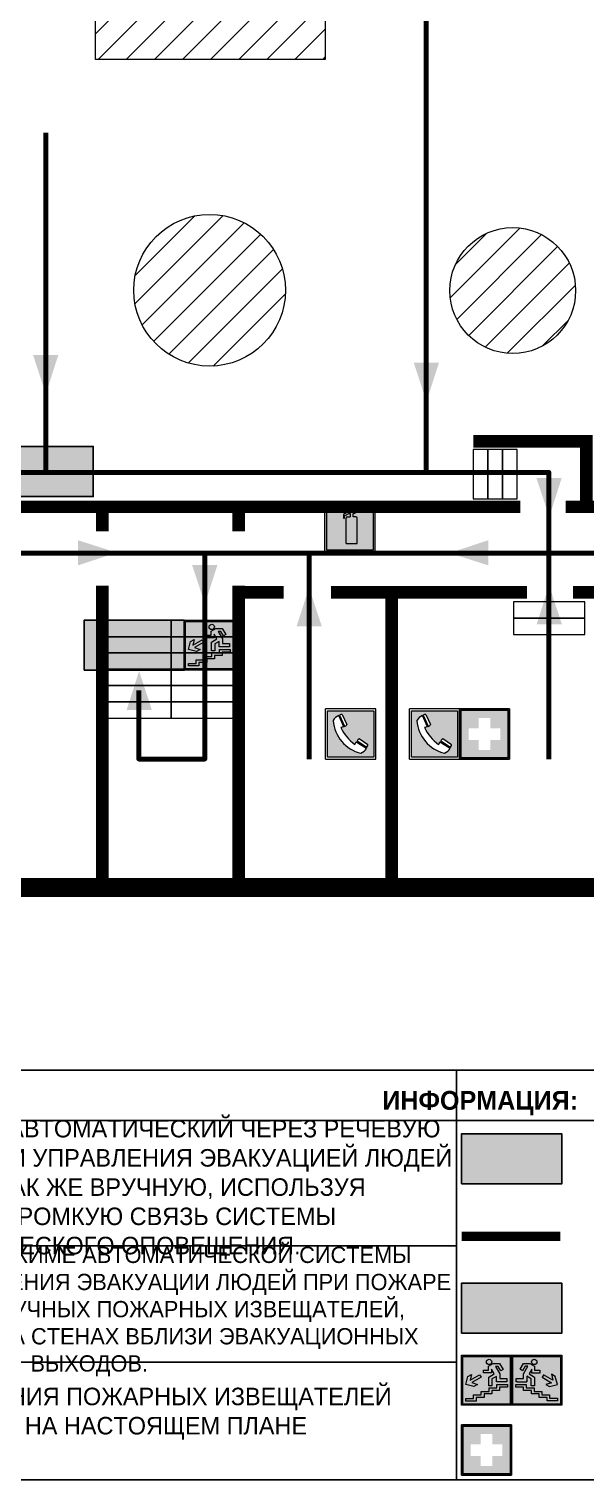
# Model space of a CAD drawing. Header units: millimetres. Extents: x 13810 to 67229, y 12374 to 21950.
# Drawn here: x 17667.9 to 17756.9, y 14176.2 to 14407.9 of the extents above; entities that cross this region are included whole.
import ezdxf

# ---------------------------------------------------------------- set-up
doc = ezdxf.new("R2010")
doc.units = ezdxf.units.MM
doc.layers.add('План_Штампы', color=7, linetype='Continuous')
doc.styles.add('обычный', font='arial.ttf')
pattern_1 = [(45, (-3413.9703, 12348.202), (-2.24506403, 2.24506403), [])]

# ---------------------------------------------------------------- blocks, each defined once
blk = doc.blocks.new('A$C7B4425F7')
at = {"true_color": 0xffffff}
blk.add_hatch(color=7, dxfattribs=at).paths.add_polyline_path([(0, 0), (-16, 0), (-16, -8), (0, -8)])
h = blk.add_hatch(color=126)
h.paths.add_polyline_path([(-0.2, -0.2), (-15.8, -0.2), (-15.8, -7.8), (-0.2, -7.8)])
h.paths.add_polyline_path([(-11.76, -2.03), (-11.76, -3.66), (-11.17, -3.66, -0.568275), (-11.17, -6.18), (-12.58, -6.18), (-12.58, -2.03)], flags=16)
h.paths.add_polyline_path([(-13.33, -4.12, -0.495768), (-13.59, -6.18), (-15.03, -6.18), (-15.03, -2.03), (-13.59, -2.03, -0.487973)], flags=16)
h.paths.add_polyline_path([(-10.25, -2.03), (-9.48, -2.03), (-9.48, -6.18), (-10.25, -6.18)], flags=16)
h.paths.add_polyline_path([(-13.84, -3.69), (-14.24, -3.69), (-14.24, -3.03), (-13.9, -3.03, -0.692621)], flags=0)
h.paths.add_polyline_path([(-9.15, -2.03), (-8.4, -2.03), (-8.04, -3.07), (-7.68, -2.03), (-6.93, -2.03), (-7.64, -4.1), (-6.93, -6.18), (-7.68, -6.18), (-8.04, -5.14), (-8.4, -6.18), (-9.15, -6.18), (-8.44, -4.1)], flags=16)
h.paths.add_polyline_path([(-11.76, -4.46), (-11.42, -4.46, -0.692621), (-11.36, -5.12), (-11.76, -5.12)], flags=0)
h.paths.add_polyline_path([(-13.9, -5.2), (-14.24, -5.2), (-14.24, -4.55), (-13.84, -4.55, -0.708038)], flags=0)
edge = h.paths.add_edge_path(flags=16)
edge.add_ellipse((-5.51, -4.08), major_axis=(0, 2.05), ratio=0.586184, start_angle=0, end_angle=360)
edge = h.paths.add_edge_path(flags=0)
edge.add_ellipse((-5.51, -4.08), major_axis=(0, 1.14), ratio=0.454828, start_angle=0, end_angle=360)
h.paths.add_polyline_path([(-4.13, -4.96, 0.377264), (-3.48, -4.52, 0.0555), (-3.16, -2.03), (-1.66, -2.03), (-1.66, -4.96), (-0.96, -4.96), (-0.96, -7.01), (-1.75, -7.01), (-1.75, -6.18), (-3.3, -6.18), (-3.3, -7.02), (-4.13, -7.02)], flags=16)
h.paths.add_polyline_path([(-2.73, -2.91), (-2.28, -2.91), (-2.28, -4.96), (-3.05, -4.96, 0.079136)], flags=0)
at = {"color": 126}
blk.add_lwpolyline([(-16, -8), (0, -8), (0, 0), (-16, 0)], close=True, dxfattribs=at)
blk = doc.blocks.new('A$C18900ED3')
h = blk.add_hatch(color=126)
h.paths.add_polyline_path([(-0.18, -0.18), (-7.02, -0.18), (-7.02, -7.02), (-0.18, -7.02)])
h.paths.add_polyline_path([(-5.89, -4.46), (-5.89, -2.77), (-4.46, -2.77), (-4.46, -1.31), (-2.77, -1.31), (-2.77, -2.77), (-1.33, -2.77), (-1.33, -4.46), (-2.77, -4.46), (-2.77, -5.89), (-4.46, -5.89), (-4.46, -4.46)], flags=16)
at = {"color": 126}
for p, q in [((-7.2, 0), (-7.2, -7.2)), ((0, 0), (-7.2, 0)), ((0, -7.2), (0, 0)), ((-7.02, -7.02), (-7.02, -0.18)), ((-7.02, -0.18), (-0.18, -0.18)), ((-0.18, -0.18), (-0.18, -7.02)), ((-7.2, -7.2), (0, -7.2)), ((-0.18, -7.02), (-7.02, -7.02))]:
    blk.add_line(p, q, dxfattribs=at)
blk = doc.blocks.new('вниз 3')
at = {"lineweight": 0, "true_color": 0xffffff}
h = blk.add_hatch(color=7, dxfattribs=at)
h.dxf.hatch_style = 1
h.paths.add_polyline_path([(40997.5, -4475.69), (40997.25, -4475.28), (40995.76, -4476.15), (40995.97, -4475.23), (40995.39, -4475.56), (40995.05, -4476.83), (40996.33, -4477.17), (40996.91, -4476.83), (40996, -4476.55)], flags=0)
h.paths.add_polyline_path([(40999.81, -4473.95), (41000.22, -4473.95), (41000.64, -4474.67), (41001.03, -4474.43), (41000.46, -4473.49), (41000.42, -4473.49), (40999.43, -4473.49), (40998.68, -4473.92), (40998.68, -4474.57), (40997.88, -4474.57), (40997.88, -4475), (40999.14, -4475), (40999.14, -4474.43), (40999.14, -4474.38), (40999.59, -4475.15), (40998.72, -4475.67), (40998.72, -4477.06), (40999.24, -4477.06), (40999.24, -4475.96), (40999.95, -4475.56), (40999.95, -4476.43), (41001.61, -4476.43), (41001.61, -4475.88), (41000.47, -4475.88), (41000.47, -4475.12)], flags=0)
h.paths.add_polyline_path([(40999.2, -4473.24, 1), (40998.35, -4473.24, 1)], flags=0)
h.paths.add_polyline_path([(41000.46, -4477.26), (41001.69, -4477.26), (41001.69, -4476.84), (41000.03, -4476.84), (41000.03, -4477.39), (40998.78, -4477.39), (40998.78, -4477.95), (40997.53, -4477.95), (40997.53, -4478.5), (40996.29, -4478.5), (40996.29, -4479.06), (40995.05, -4479.06), (40995.05, -4479.48), (40995.29, -4479.48), (40996.72, -4479.48), (40996.72, -4478.92), (40997.97, -4478.92), (40997.97, -4478.36), (40999.2, -4478.36), (40999.2, -4477.81), (41000.46, -4477.81)], flags=0)
h.paths.add_polyline_path([(41002.37, -4472.17), (40994.37, -4472.17), (40994.37, -4480.17), (41002.37, -4480.17)])
h.paths.add_polyline_path([(41002.16, -4479.96), (40994.57, -4479.96), (40994.57, -4472.37), (41002.16, -4472.37)], flags=16)
h.paths.add_polyline_path([(41001.61, -4475.88), (41001.61, -4476.43), (40999.95, -4476.43), (40999.95, -4475.56), (40999.24, -4475.96), (40999.24, -4477.06), (40998.72, -4477.06), (40998.72, -4475.67), (40999.59, -4475.15), (40999.14, -4474.38), (40999.14, -4474.43), (40999.14, -4475), (40997.88, -4475), (40997.88, -4474.57), (40998.68, -4474.57), (40998.68, -4473.92), (40999.43, -4473.49), (41000.42, -4473.49), (41000.46, -4473.49), (41001.03, -4474.43), (41000.64, -4474.67), (41000.22, -4473.95), (40999.81, -4473.95), (41000.47, -4475.12), (41000.47, -4475.88)], flags=0)
h.paths.add_polyline_path([(41001.69, -4476.84), (41001.69, -4477.26), (41000.46, -4477.26), (41000.46, -4477.81), (40999.2, -4477.81), (40999.2, -4478.36), (40997.97, -4478.36), (40997.97, -4478.92), (40996.72, -4478.92), (40996.72, -4479.48), (40995.05, -4479.48), (40995.05, -4479.06), (40996.29, -4479.06), (40996.29, -4478.5), (40997.53, -4478.5), (40997.53, -4477.95), (40998.78, -4477.95), (40998.78, -4477.39), (41000.03, -4477.39), (41000.03, -4476.84)], flags=0)
h.paths.add_polyline_path([(40998.35, -4473.24, -1), (40999.2, -4473.24, -1)], flags=0)
h.paths.add_polyline_path([(40997.5, -4475.69), (40996, -4476.55), (40996.91, -4476.83), (40996.33, -4477.17), (40995.05, -4476.83), (40995.39, -4475.56), (40995.97, -4475.23), (40995.76, -4476.15), (40997.25, -4475.28)], flags=0)
at = {"lineweight": 0}
h = blk.add_hatch(color=126, dxfattribs=at)
h.dxf.hatch_style = 1
h.paths.add_polyline_path([(41002.16, -4472.37), (40994.57, -4472.37), (40994.57, -4479.96), (41002.16, -4479.96)])
h.paths.add_polyline_path([(40995.97, -4475.23), (40995.76, -4476.15), (40997.25, -4475.28), (40997.5, -4475.69), (40996, -4476.55), (40996.91, -4476.83), (40996.33, -4477.17), (40995.05, -4476.83), (40995.39, -4475.56)], flags=16)
h.paths.add_polyline_path([(40997.88, -4474.57), (40998.68, -4474.57), (40998.68, -4473.92), (40999.43, -4473.49), (41000.42, -4473.49), (41000.46, -4473.49), (41001.03, -4474.43), (41000.64, -4474.67), (41000.22, -4473.95), (40999.81, -4473.95), (41000.47, -4475.12), (41000.47, -4475.88), (41001.61, -4475.88), (41001.61, -4476.43), (40999.95, -4476.43), (40999.95, -4475.56), (40999.24, -4475.96), (40999.24, -4477.06), (40998.72, -4477.06), (40998.72, -4475.67), (40999.59, -4475.15), (40999.14, -4474.38), (40999.14, -4474.43), (40999.14, -4475), (40997.88, -4475)], flags=16)
h.paths.add_polyline_path([(40998.35, -4473.24, -1), (40999.2, -4473.24, -1)], flags=16)
h.paths.add_polyline_path([(40997.53, -4477.95), (40998.78, -4477.95), (40998.78, -4477.39), (41000.03, -4477.39), (41000.03, -4476.84), (41001.69, -4476.84), (41001.69, -4477.26), (41000.46, -4477.26), (41000.46, -4477.81), (40999.2, -4477.81), (40999.2, -4478.36), (40997.97, -4478.36), (40997.97, -4478.92), (40996.72, -4478.92), (40996.72, -4479.48), (40995.05, -4479.48), (40995.05, -4479.06), (40996.29, -4479.06), (40996.29, -4478.5), (40997.53, -4478.5)], flags=16)
at = {"lineweight": 0, "true_color": 0xffffff}
h = blk.add_hatch(color=7, dxfattribs=at)
h.dxf.hatch_style = 1
h.paths.add_polyline_path([(40999.2, -4473.24, 1), (40998.35, -4473.24, 1)])
h.paths.add_polyline_path([(40999.81, -4473.95), (41000.22, -4473.95), (41000.64, -4474.67), (41001.03, -4474.43), (41000.46, -4473.49), (41000.42, -4473.49), (40999.43, -4473.49), (40998.68, -4473.92), (40998.68, -4474.57), (40997.88, -4474.57), (40997.88, -4475), (40999.14, -4475), (40999.14, -4474.43), (40999.14, -4474.38), (40999.59, -4475.15), (40998.72, -4475.67), (40998.72, -4477.06), (40999.24, -4477.06), (40999.24, -4475.96), (40999.95, -4475.56), (40999.95, -4476.43), (41001.61, -4476.43), (41001.61, -4475.88), (41000.47, -4475.88), (41000.47, -4475.12)])
h.paths.add_polyline_path([(40999.2, -4477.81), (41000.46, -4477.81), (41000.46, -4477.26), (41001.69, -4477.26), (41001.69, -4476.84), (41000.03, -4476.84), (41000.03, -4477.39), (40998.78, -4477.39), (40998.78, -4477.95), (40997.53, -4477.95), (40997.53, -4478.5), (40996.29, -4478.5), (40996.29, -4479.06), (40995.05, -4479.06), (40995.05, -4479.48), (40995.29, -4479.48), (40996.72, -4479.48), (40996.72, -4478.92), (40997.97, -4478.92), (40997.97, -4478.36), (40999.2, -4478.36)])
h.paths.add_polyline_path([(40997.5, -4475.69), (40997.25, -4475.28), (40995.76, -4476.15), (40995.97, -4475.23), (40995.39, -4475.56), (40995.05, -4476.83), (40996.33, -4477.17), (40996.91, -4476.83), (40996, -4476.55)])
at = {"color": 126, "lineweight": 0}
for points in [[(40994.37, -4472.17), (41002.37, -4472.17), (41002.37, -4480.17), (40994.37, -4480.17)], [(40994.57, -4472.37), (41002.16, -4472.37), (41002.16, -4479.96), (40994.57, -4479.96)]]:
    blk.add_lwpolyline(points, close=True, dxfattribs=at)
for points in [[(40999.14, -4474.43), (40999.14, -4475), (40997.88, -4475), (40997.88, -4474.57), (40998.68, -4474.57), (40998.68, -4473.92), (40999.43, -4473.49), (41000.42, -4473.49), (41000.46, -4473.49), (41001.03, -4474.43), (41000.64, -4474.67), (41000.22, -4473.95), (40999.81, -4473.95), (41000.47, -4475.12), (41000.47, -4475.88), (41001.61, -4475.88), (41001.61, -4476.43), (40999.95, -4476.43), (40999.95, -4475.56), (40999.24, -4475.96), (40999.24, -4477.06), (40998.72, -4477.06), (40998.72, -4475.67), (40999.59, -4475.15), (40999.14, -4474.38), (40999.14, -4474.43)], [(40995.05, -4476.83), (40995.39, -4475.56), (40995.97, -4475.23), (40995.76, -4476.15), (40997.25, -4475.28), (40997.5, -4475.69), (40996, -4476.55), (40996.91, -4476.83), (40996.33, -4477.17), (40995.05, -4476.83)], [(40995.29, -4479.48), (40995.05, -4479.48), (40995.05, -4479.06), (40996.29, -4479.06), (40996.29, -4478.5), (40997.53, -4478.5), (40997.53, -4477.95), (40998.78, -4477.95), (40998.78, -4477.39), (41000.03, -4477.39), (41000.03, -4476.84), (41001.69, -4476.84), (41001.69, -4477.26), (41000.46, -4477.26), (41000.46, -4477.81), (40999.2, -4477.81), (40999.2, -4478.36), (40997.97, -4478.36), (40997.97, -4478.92), (40996.72, -4478.92), (40996.72, -4479.48), (40995.05, -4479.48)]]:
    blk.add_lwpolyline(points, dxfattribs=at)
blk.add_circle((40998.77, -4473.24), 0.426, dxfattribs=at)
blk = doc.blocks.new('вниз')
at = {"lineweight": 0, "true_color": 0xffffff}
h = blk.add_hatch(color=7, dxfattribs=at)
h.dxf.hatch_style = 1
h.paths.add_polyline_path([(40994.51, -4472.22), (40986.51, -4472.22), (40986.51, -4480.22), (40994.51, -4480.22)])
h.paths.add_polyline_path([(40994.31, -4472.42), (40994.31, -4480.01), (40986.71, -4480.01), (40986.71, -4472.42)], flags=16)
h.paths.add_polyline_path([(40988.43, -4473.53), (40989.43, -4473.53), (40990.19, -4473.96), (40990.19, -4474.6), (40991, -4474.6), (40991, -4475.06), (40989.73, -4475.06), (40989.73, -4474.46), (40989.3, -4475.18), (40990.17, -4475.7), (40990.17, -4477.11), (40989.63, -4477.11), (40989.63, -4476.01), (40988.94, -4475.59), (40988.94, -4476.46), (40988.94, -4476.46), (40987.47, -4476.46), (40987.26, -4476.46), (40987.26, -4475.92), (40988.4, -4475.92), (40988.4, -4475.2), (40989.1, -4473.99), (40988.66, -4473.99), (40988.24, -4474.7), (40987.86, -4474.47), (40988.41, -4473.56)], flags=0)
h.paths.add_polyline_path([(40990.55, -4473.29, -1), (40989.69, -4473.29, -1)], flags=0)
h.paths.add_polyline_path([(40988.85, -4476.89), (40988.85, -4477.43), (40990.1, -4477.43), (40990.1, -4477.99), (40991.34, -4477.99), (40991.34, -4478.54), (40992.59, -4478.54), (40992.59, -4479.09), (40993.83, -4479.09), (40993.83, -4479.52), (40992.17, -4479.52), (40992.17, -4478.97), (40990.91, -4478.97), (40990.91, -4478.41), (40989.68, -4478.41), (40989.68, -4477.86), (40988.43, -4477.86), (40988.43, -4477.31), (40987.6, -4477.31), (40987.18, -4477.31), (40987.18, -4476.89)], flags=0)
h.paths.add_polyline_path([(40991.61, -4475.33), (40993.12, -4476.2), (40992.9, -4475.27), (40993.48, -4475.6), (40993.83, -4476.88), (40992.56, -4477.22), (40991.97, -4476.88), (40992.9, -4476.61), (40991.38, -4475.74), (40991.58, -4475.39)], flags=0)
h.paths.add_polyline_path([(40990.19, -4473.96), (40989.43, -4473.53), (40988.43, -4473.53), (40988.41, -4473.56), (40987.86, -4474.47), (40988.24, -4474.7), (40988.66, -4473.99), (40989.1, -4473.99), (40988.4, -4475.2), (40988.4, -4475.92), (40987.26, -4475.92), (40987.26, -4476.46), (40987.47, -4476.46), (40988.94, -4476.46), (40988.94, -4476.27), (40988.94, -4475.59), (40989.63, -4476.01), (40989.63, -4477.11), (40990.17, -4477.11), (40990.17, -4475.7), (40989.3, -4475.18), (40989.73, -4474.46), (40989.73, -4475.06), (40991, -4475.06), (40991, -4474.6), (40990.19, -4474.6)], flags=0)
h.paths.add_polyline_path([(40990.55, -4473.29, 1), (40989.69, -4473.29, 1)], flags=0)
h.paths.add_polyline_path([(40991.61, -4475.33), (40991.58, -4475.39), (40991.38, -4475.74), (40992.9, -4476.61), (40991.97, -4476.88), (40992.56, -4477.22), (40993.83, -4476.88), (40993.48, -4475.6), (40992.9, -4475.27), (40993.12, -4476.2)], flags=0)
h.paths.add_polyline_path([(40990.1, -4477.43), (40988.85, -4477.43), (40988.85, -4476.89), (40987.18, -4476.89), (40987.18, -4477.31), (40987.6, -4477.31), (40988.43, -4477.31), (40988.43, -4477.86), (40989.68, -4477.86), (40989.68, -4478.41), (40990.91, -4478.41), (40990.91, -4478.97), (40992.17, -4478.97), (40992.17, -4479.52), (40993.83, -4479.52), (40993.83, -4479.09), (40992.59, -4479.09), (40992.59, -4478.54), (40991.34, -4478.54), (40991.34, -4477.99), (40990.1, -4477.99)], flags=0)
at = {"lineweight": 0}
h = blk.add_hatch(color=126, dxfattribs=at)
h.dxf.hatch_style = 1
h.paths.add_polyline_path([(40994.31, -4472.42), (40986.71, -4472.42), (40986.71, -4480.01), (40994.31, -4480.01)])
h.paths.add_polyline_path([(40988.43, -4473.53), (40989.43, -4473.53), (40990.19, -4473.96), (40990.19, -4474.6), (40991, -4474.6), (40991, -4475.06), (40989.73, -4475.06), (40989.73, -4474.46), (40989.3, -4475.18), (40990.17, -4475.7), (40990.17, -4477.11), (40989.63, -4477.11), (40989.63, -4476.01), (40988.94, -4475.59), (40988.94, -4476.46), (40988.94, -4476.46), (40987.47, -4476.46), (40987.26, -4476.46), (40987.26, -4475.92), (40988.4, -4475.92), (40988.4, -4475.2), (40989.1, -4473.99), (40988.66, -4473.99), (40988.24, -4474.7), (40987.86, -4474.47), (40988.41, -4473.56)], flags=16)
h.paths.add_polyline_path([(40990.55, -4473.29, -1), (40989.69, -4473.29, -1)], flags=16)
h.paths.add_polyline_path([(40988.85, -4476.89), (40988.85, -4477.43), (40990.1, -4477.43), (40990.1, -4477.99), (40991.34, -4477.99), (40991.34, -4478.54), (40992.59, -4478.54), (40992.59, -4479.09), (40993.83, -4479.09), (40993.83, -4479.52), (40992.17, -4479.52), (40992.17, -4478.97), (40990.91, -4478.97), (40990.91, -4478.41), (40989.68, -4478.41), (40989.68, -4477.86), (40988.43, -4477.86), (40988.43, -4477.31), (40987.6, -4477.31), (40987.18, -4477.31), (40987.18, -4476.89)], flags=16)
h.paths.add_polyline_path([(40991.61, -4475.33), (40993.12, -4476.2), (40992.9, -4475.27), (40993.48, -4475.6), (40993.83, -4476.88), (40992.56, -4477.22), (40991.97, -4476.88), (40992.9, -4476.61), (40991.38, -4475.74), (40991.58, -4475.39)], flags=16)
at = {"lineweight": 0, "true_color": 0xffffff}
h = blk.add_hatch(color=7, dxfattribs=at)
h.dxf.hatch_style = 1
h.paths.add_polyline_path([(40989.73, -4474.46), (40989.73, -4475.06), (40991, -4475.06), (40991, -4474.6), (40990.19, -4474.6), (40990.19, -4473.96), (40989.43, -4473.53), (40988.43, -4473.53), (40988.41, -4473.56), (40987.86, -4474.47), (40988.24, -4474.7), (40988.66, -4473.99), (40989.1, -4473.99), (40988.4, -4475.2), (40988.4, -4475.92), (40987.26, -4475.92), (40987.26, -4476.46), (40987.47, -4476.46), (40988.94, -4476.46), (40988.94, -4475.59), (40989.63, -4476.01), (40989.63, -4477.11), (40990.17, -4477.11), (40990.17, -4475.7), (40989.3, -4475.18)])
h.paths.add_polyline_path([(40989.69, -4473.29, 1), (40990.55, -4473.29, 1)])
h.paths.add_polyline_path([(40991.61, -4475.33), (40991.58, -4475.39), (40991.38, -4475.74), (40992.9, -4476.61), (40991.97, -4476.88), (40992.56, -4477.22), (40993.83, -4476.88), (40993.48, -4475.6), (40992.9, -4475.27), (40993.12, -4476.2)])
h.paths.add_polyline_path([(40990.1, -4477.43), (40988.85, -4477.43), (40988.85, -4476.89), (40987.18, -4476.89), (40987.18, -4477.31), (40987.6, -4477.31), (40988.43, -4477.31), (40988.43, -4477.86), (40989.68, -4477.86), (40989.68, -4478.41), (40990.91, -4478.41), (40990.91, -4478.97), (40992.17, -4478.97), (40992.17, -4479.52), (40993.83, -4479.52), (40993.83, -4479.09), (40992.59, -4479.09), (40992.59, -4478.54), (40991.34, -4478.54), (40991.34, -4477.99), (40990.1, -4477.99)])
at = {"color": 126, "lineweight": 0}
for points in [[(40986.51, -4472.22), (40994.51, -4472.22), (40994.51, -4480.22), (40986.51, -4480.22)], [(40986.71, -4472.42), (40994.31, -4472.42), (40994.31, -4480.01), (40986.71, -4480.01)]]:
    blk.add_lwpolyline(points, close=True, dxfattribs=at)
for points in [[(40987.47, -4476.46), (40987.26, -4476.46), (40987.26, -4475.92), (40988.4, -4475.92), (40988.4, -4475.2), (40989.1, -4473.99), (40988.66, -4473.99), (40988.24, -4474.7), (40987.86, -4474.47), (40988.41, -4473.56), (40988.43, -4473.53), (40989.43, -4473.53), (40990.19, -4473.96), (40990.19, -4474.6), (40991, -4474.6), (40991, -4475.06), (40989.73, -4475.06), (40989.73, -4474.46), (40989.3, -4475.18), (40990.17, -4475.7), (40990.17, -4477.11), (40989.63, -4477.11), (40989.63, -4476.01), (40988.94, -4475.59), (40988.94, -4476.46)], [(40991.58, -4475.39), (40991.38, -4475.74), (40992.9, -4476.61), (40991.97, -4476.88), (40992.56, -4477.22), (40993.83, -4476.88), (40993.48, -4475.6), (40992.9, -4475.27), (40993.12, -4476.2), (40991.61, -4475.33), (40991.58, -4475.39)], [(40987.6, -4477.31), (40987.18, -4477.31), (40987.18, -4476.89), (40988.85, -4476.89), (40988.85, -4477.43), (40990.1, -4477.43), (40990.1, -4477.99), (40991.34, -4477.99), (40991.34, -4478.54), (40992.59, -4478.54), (40992.59, -4479.09), (40993.83, -4479.09), (40993.83, -4479.52), (40992.17, -4479.52), (40992.17, -4478.97), (40990.91, -4478.97), (40990.91, -4478.41), (40989.68, -4478.41), (40989.68, -4477.86), (40988.43, -4477.86), (40988.43, -4477.31), (40987.6, -4477.31)], [(40987.47, -4476.46), (40988.94, -4476.46), (40988.94, -4476.27)]]:
    blk.add_lwpolyline(points, dxfattribs=at)
blk.add_circle((40990.12, -4473.29), 0.432, dxfattribs=at)
blk = doc.blocks.new('A$C32E8229D')
at = {"true_color": 0xffffff}
blk.add_hatch(color=7, dxfattribs=at).paths.add_polyline_path([(0, 0), (0, -8), (16, -8), (16, 0)])
h = blk.add_hatch(color=126)
h.paths.add_polyline_path([(0.2, -0.2), (15.8, -0.2), (15.8, -7.8), (0.2, -7.8)])
h.paths.add_polyline_path([(13.49, -2.05), (12.08, -2.05), (11.37, -2.63, 0.162397), (11.29, -2.84), (11.29, -3.63), (10.35, -3.63), (10.35, -4.05), (11.68, -4.05), (11.68, -3.48), (12.26, -4.28), (11.29, -5.1), (11.29, -6.78), (11.85, -6.78), (11.85, -5.44), (12.8, -4.64), (12.8, -5.94), (14.46, -5.94), (14.46, -5.39), (13.45, -5.39), (13.45, -3.97), (12.46, -2.59), (13.15, -2.59), (13.69, -3.34), (14.18, -3)], flags=16)
h.paths.add_polyline_path([(10.74, -1.82, 1), (11.8, -1.82, 1)], flags=16)
h.paths.add_polyline_path([(9.39, -3.59), (5.99, -3.59), (6.56, -3.03), (5.91, -3.03), (5.1, -3.83), (5.91, -4.64), (6.56, -4.64), (5.99, -4.09), (9.39, -4.09)], flags=16)
h.paths.add_polyline_path([(4.29, -1.08), (1.72, -1.08), (1.72, -6.6), (4.29, -6.6)], flags=16)
at = {"color": 126}
blk.add_lwpolyline([(16, -8), (0, -8), (0, 0), (16, 0)], close=True, dxfattribs=at)
blk = doc.blocks.new('A$C3AD82952')
at = {"true_color": 0xf5f5ff}
h = blk.add_hatch(color=7, dxfattribs=at)
h.dxf.hatch_style = 1
h.paths.add_polyline_path([(8.21, 8.73, 0.414214), (7.89, 9.05), (7.22, 9.05), (7.22, 9.92), (7.59, 9.92, 1), (7.57, 10.36), (7.22, 10.36), (7.22, 10.6), (6.43, 10.6), (6.43, 10.36), (6.01, 10.36), (4.74, 9.59), (4.74, 8.69), (4.98, 8.73), (4.98, 9.26), (6.12, 9.91), (6.43, 9.91), (6.43, 9.05), (5.76, 9.05, 0.414214), (5.44, 8.73), (5.44, 2.2), (8.21, 2.2)], flags=0)
h.paths.add_polyline_path([(12.8, 12.8), (0, 12.8), (0, 0), (12.8, 0)])
h.paths.add_polyline_path([(0.51, 12.29), (12.29, 12.29), (12.29, 0.51), (0.51, 0.51)], flags=16)
h.paths.add_polyline_path([(4.74, 9.59), (6.01, 10.36), (6.43, 10.36), (6.43, 10.6), (7.22, 10.6), (7.22, 10.36), (7.59, 10.36, -0.94586), (7.59, 9.92), (7.22, 9.92), (7.22, 9.05), (7.89, 9.05, -0.414214), (8.21, 8.73), (8.21, 2.2), (5.44, 2.2), (5.44, 8.73, -0.414214), (5.76, 9.05), (6.43, 9.05), (6.43, 9.91), (6.12, 9.91), (4.98, 9.26), (4.98, 8.73), (4.74, 8.69)], flags=0)
h = blk.add_hatch(color=242)
h.dxf.hatch_style = 1
h.paths.add_polyline_path([(12.29, 12.29), (0.51, 12.29), (0.51, 0.51), (12.29, 0.51)])
h.paths.add_polyline_path([(4.74, 8.69), (4.74, 9.59), (6.01, 10.36), (6.43, 10.36), (6.43, 10.6), (7.22, 10.6), (7.22, 10.36), (7.59, 10.36, -0.94586), (7.59, 9.92), (7.22, 9.92), (7.22, 9.05), (7.89, 9.05, -0.414214), (8.21, 8.73), (8.21, 2.2), (5.44, 2.2), (5.44, 8.73, -0.414214), (5.76, 9.05), (6.43, 9.05), (6.43, 9.91), (6.12, 9.91), (4.98, 9.26), (4.98, 8.73)], flags=16)
h = blk.add_hatch(color=7, dxfattribs=at)
h.dxf.hatch_style = 1
h.paths.add_polyline_path([(8.21, 8.73, 0.414214), (7.89, 9.05), (7.22, 9.05), (7.22, 9.92), (7.59, 9.92, 1), (7.57, 10.36), (7.22, 10.36), (7.22, 10.6), (6.43, 10.6), (6.43, 10.36), (6.01, 10.36), (4.74, 9.59), (4.74, 8.69), (4.98, 8.73), (4.98, 9.26), (6.12, 9.91), (6.43, 9.91), (6.43, 9.05), (5.76, 9.05, 0.414214), (5.44, 8.73), (5.44, 2.2), (8.21, 2.2)])
at = {"color": 242, "lineweight": 5}
for p, q in [((0, 0), (0, 12.8)), ((0, 12.8), (12.8, 12.8)), ((12.8, 0), (12.8, 12.8)), ((6.01, 10.36), (4.74, 9.59)), ((4.74, 9.59), (4.74, 8.69)), ((4.74, 8.69), (4.98, 8.73)), ((4.98, 9.26), (6.12, 9.91)), ((4.98, 8.73), (4.98, 9.26)), ((5.44, 2.2), (5.44, 8.73)), ((5.76, 9.05), (6.43, 9.05)), ((6.01, 10.36), (6.43, 10.36)), ((6.12, 9.91), (6.43, 9.91)), ((7.22, 10.6), (6.43, 10.6)), ((6.43, 10.6), (6.43, 10.36)), ((6.43, 9.91), (6.43, 9.05)), ((7.22, 10.36), (7.22, 10.6)), ((7.59, 10.36), (7.22, 10.36)), ((7.22, 9.05), (7.22, 9.92)), ((7.59, 9.92), (7.22, 9.92)), ((7.89, 9.05), (7.22, 9.05)), ((8.21, 2.2), (8.21, 8.73)), ((0, 0), (12.8, 0)), ((5.44, 2.2), (8.21, 2.2))]:
    blk.add_line(p, q, dxfattribs=at)
blk.add_lwpolyline([(0.51, 12.29), (12.29, 12.29), (12.29, 0.51), (0.51, 0.51)], close=True, dxfattribs=at)
for centre, radius, start, end in [((5.76, 8.73), 0.32, 90, 180), ((7.58, 10.14), 0.223, 273.1875, 86.8125), ((7.89, 8.73), 0.32, 0, 90)]:
    blk.add_arc(centre, radius, start, end, dxfattribs=at)
blk = doc.blocks.new('A$C456E1F9C')
at = {"lineweight": 5}
h = blk.add_hatch(color=242, dxfattribs=at)
h.paths.add_polyline_path([(0.51, -1.47), (0.51, -13.26), (12.29, -13.26), (12.29, -1.47)])
h.paths.add_polyline_path([(5.42, -4.95, -0.254479), (4.78, -5.4), (3.52, -2.53, -0.209735), (4.23, -2.4)], flags=16)
h.paths.add_polyline_path([(8.53, -8.6), (10.87, -10.17), (10.54, -10.76), (8.03, -9.13, -0.192251)], flags=16)
h.paths.add_polyline_path([(4.61, -5.49, 0.005518), (3.87, -5.72, 0.128647), (7.49, -10.01, 0.00809), (7.83, -9.33), (10.47, -10.97, -0.16736), (8.99, -12.25, -0.327862), (1.95, -3.95, -0.166952), (3.36, -2.62)], flags=16)
at = {"color": 242, "lineweight": 5}
for p, q in [((0, -13.77), (0, -0.97)), ((12.8, -0.97), (0, -0.97)), ((4.61, -5.49), (3.36, -2.62)), ((3.52, -2.53), (4.78, -5.4)), ((4.23, -2.4), (5.42, -4.95)), ((12.8, -13.77), (12.8, -0.97)), ((7.83, -9.33), (10.47, -10.97)), ((8.03, -9.13), (10.54, -10.76)), ((10.81, -10.12), (8.53, -8.6)), ((10.54, -10.76), (10.8, -10.3)), ((10.8, -10.3), (10.81, -10.12)), ((0, -13.77), (12.8, -13.77))]:
    blk.add_line(p, q, dxfattribs=at)
blk.add_lwpolyline([(0.51, -1.47), (12.29, -1.47), (12.29, -13.26), (0.51, -13.26)], close=True, dxfattribs=at)
for centre, radius, start, end in [((4.59, -5.34), 2.99, 114.2845, 152.1974), ((4.02, -3.27), 0.891, 76.3284, 123.7092), ((11.12, -3.31), 9.19, 183.9915, 256.6009), ((14.98, -39.1), 35.17, 107.1487, 108.4135), ((13.86, -0.94), 11.08, 205.5536, 234.8762), ((4.68, -4.59), 0.824, 276.9621, 334.0723), ((-13.31, 0.8), 23.44, 332.5487, 334.4027), ((8.94, -9.5), 0.989, 114.4092, 157.9388), ((7.87, -9.46), 3, 291.9291, 329.9329)]:
    blk.add_arc(centre, radius, start, end, dxfattribs=at)

msp = doc.modelspace()

# ---------------------------------------------------------------- hatches: boundary and pattern name
at = {"lineweight": 0}
h = msp.add_hatch(dxfattribs=at)
h.set_pattern_fill('ANSI31', color=256)
h.set_pattern_definition(pattern_1)
h.paths.add_polyline_path([(17469.52, 14386.51), (17454.1, 14386.51), (17454.1, 14372.18), (17469.52, 14372.18)])
h.paths.add_polyline_path([(17454.78, 14379.21, -1), (17468.32, 14379.21, -1)], flags=16)
h.paths.add_polyline_path([(17491.22, 14386.51), (17475.8, 14386.51), (17475.8, 14372.18), (17491.22, 14372.18)])
h.paths.add_polyline_path([(17477.22, 14379.33, -1), (17490.76, 14379.33, -1)], flags=16)
h.paths.add_polyline_path([(17520.55, 14425.45, 1), (17550.85, 14425.45, 1)])
h.paths.add_polyline_path([(17592.06, 14431.77, 1), (17567.85, 14431.77, 1)])
h.paths.add_polyline_path([(17619.94, 14442.06), (17600.41, 14442.06), (17600.41, 14423.91), (17619.94, 14423.91)])
h.paths.add_polyline_path([(17636.55, 14432.25, 1), (17660.77, 14432.25, 1)])
h.paths.add_polyline_path([(17715.23, 14421.44), (17678.57, 14421.44), (17678.57, 14403), (17715.23, 14403)])
h.paths.add_polyline_path([(17684.67, 14366.14, 1), (17708.89, 14366.14, 1)])
h = msp.add_hatch(dxfattribs=at)
h.set_pattern_fill('ANSI31', color=256)
h.set_pattern_definition(pattern_1)
h.paths.add_polyline_path([(17755.23, 14366.09, 1), (17735.14, 14366.09, 1)])
h.paths.add_polyline_path([(17777, 14351.11, 1), (17797.09, 14351.11, 1)])
h.paths.add_polyline_path([(17823.49, 14350.45, 1), (17803.4, 14350.45, 1)])
h.paths.add_polyline_path([(17833.33, 14376.08, 1), (17813.24, 14376.08, 1)])

# ---------------------------------------------------------------- linework, layer by layer
at = {"lineweight": 0, "const_width": 3}
msp.add_lwpolyline([(17378.81, 14451.18), (17835.96, 14451.18), (17835.96, 14270.79), (17378.81, 14270.79)], close=True, dxfattribs=at)
at = {"color": 126, "lineweight": 100, "true_color": 0x008754}
for points in [[(17670.6, 14437.33), (17731.34, 14437.33), (17731.34, 14337.06)], [(17750.98, 14324.19), (17750.98, 14337.06), (17556.18, 14337.06), (17556.18, 14390.14), (17510.05, 14390.14), (17510.05, 14354.38), (17455.17, 14354.38)], [(17670.6, 14337.06), (17670.6, 14391.26)], [(17600.24, 14288.01), (17600.24, 14324.19), (17696.03, 14324.19), (17696.03, 14291.29), (17685.47, 14291.29), (17685.47, 14302.25)], [(17696.03, 14324.19), (17820.76, 14324.19), (17820.76, 14291.29)], [(17712.67, 14291.29), (17712.67, 14324.19)], [(17750.98, 14291.29), (17750.98, 14324.19)]]:
    msp.add_lwpolyline(points, dxfattribs=at)
at = {"lineweight": 0}
for points in [[(17678.57, 14421.44), (17715.23, 14421.44), (17715.23, 14403), (17678.57, 14403)], [(17738.88, 14332.86), (17741.22, 14332.86), (17741.22, 14340.71), (17738.88, 14340.71)], [(17741.22, 14332.86), (17743.56, 14332.86), (17743.56, 14340.71), (17741.22, 14340.71)], [(17743.56, 14332.86), (17745.91, 14332.86), (17745.91, 14340.71), (17743.56, 14340.71)], [(17745.29, 14313.8), (17756.69, 14313.8), (17756.69, 14316.4), (17745.29, 14316.4)], [(17679.21, 14310.83), (17690.62, 14310.83), (17690.62, 14313.43), (17679.21, 14313.43)], [(17690.62, 14310.83), (17702.03, 14310.83), (17702.03, 14313.43), (17690.62, 14313.43)], [(17745.29, 14311.2), (17756.69, 14311.2), (17756.69, 14313.8), (17745.29, 14313.8)], [(17679.21, 14308.23), (17690.62, 14308.23), (17690.62, 14310.83), (17679.21, 14310.83)], [(17690.62, 14308.23), (17702.03, 14308.23), (17702.03, 14310.83), (17690.62, 14310.83)], [(17679.21, 14305.64), (17690.62, 14305.64), (17690.62, 14308.23), (17679.21, 14308.23)], [(17690.62, 14305.64), (17702.03, 14305.64), (17702.03, 14308.23), (17690.62, 14308.23)], [(17679.21, 14303.04), (17690.62, 14303.04), (17690.62, 14305.64), (17679.21, 14305.64)], [(17690.62, 14303.04), (17702.03, 14303.04), (17702.03, 14305.64), (17690.62, 14305.64)], [(17679.21, 14300.44), (17690.62, 14300.44), (17690.62, 14303.04), (17679.21, 14303.04)], [(17690.62, 14300.44), (17702.03, 14300.44), (17702.03, 14303.04), (17690.62, 14303.04)], [(17679.21, 14297.84), (17690.62, 14297.84), (17690.62, 14300.44), (17679.21, 14300.44)], [(17690.62, 14297.84), (17702.03, 14297.84), (17702.03, 14300.44), (17690.62, 14300.44)]]:
    msp.add_lwpolyline(points, close=True, dxfattribs=at)
at = {"lineweight": 0, "const_width": 2}
for points in [[(17738.88, 14342.02), (17756.95, 14342.02), (17756.95, 14331.57)], [(17378.81, 14331.57), (17746.42, 14331.57)], [(17679.64, 14331.57), (17679.64, 14327.63)], [(17701.42, 14331.57), (17701.42, 14327.63)], [(17753.65, 14331.57), (17835.96, 14331.57)], [(17679.64, 14319), (17679.64, 14270.79)], [(17701.42, 14319), (17701.42, 14270.79)], [(17701.42, 14317.91), (17708.59, 14317.91)], [(17716.19, 14317.91), (17747.49, 14317.91)], [(17725.86, 14317.91), (17725.86, 14270.79)], [(17754.8, 14317.91), (17761.67, 14317.91)]]:
    msp.add_lwpolyline(points, dxfattribs=at)
for points in [[(17614.48, 14241.63), (17736.2, 14241.63), (17736.2, 14176.18), (17614.48, 14176.18)], [(17614.48, 14241.63), (17736.2, 14241.63), (17736.2, 14233.58), (17614.48, 14233.58)], [(17736.2, 14233.58), (17879.96, 14233.58), (17879.96, 14241.63), (17736.2, 14241.63)], [(17614.48, 14233.58), (17736.2, 14233.58), (17736.2, 14213.58), (17614.48, 14213.58)], [(17736.2, 14233.58), (17879.96, 14233.58), (17879.96, 14176.18), (17736.2, 14176.18)], [(17736.2, 14213.58), (17614.48, 14213.58), (17614.48, 14195.01), (17736.2, 14195.01)]]:
    msp.add_lwpolyline(points, close=True)
at = {"color": 126, "lineweight": 80, "true_color": 0x008754, "const_width": 1.5}
msp.add_lwpolyline([(17752.8, 14215.07), (17737.01, 14215.07)], dxfattribs=at)
at = {"lineweight": 0}
for centre, radius in [((17696.78, 14366.14), 12.11), ((17745.19, 14366.09), 10.05)]:
    msp.add_circle(centre, radius, dxfattribs=at)
at = {"layer": 'План_Штампы', "color": 126, "true_color": 0x008754}
for points in [[(17668.58, 14355.79), (17672.61, 14355.78), (17670.62, 14349.6)], [(17729.38, 14354.58), (17733.41, 14354.57), (17731.42, 14348.39)], [(17748.98, 14336.15), (17753.01, 14336.15), (17751.02, 14329.97)], [(17675.75, 14322.21), (17675.75, 14326.23), (17681.94, 14324.25)], [(17741.3, 14326.23), (17741.29, 14322.21), (17735.11, 14324.19)], [(17693.99, 14322.25), (17698.02, 14322.25), (17696.03, 14316.06)], [(17714.7, 14312.47), (17710.67, 14312.48), (17712.66, 14318.66)], [(17753.04, 14312.81), (17749.01, 14312.82), (17751, 14319)], [(17687.55, 14299.14), (17683.53, 14299.14), (17685.52, 14305.33)]]:
    msp.add_solid(points, dxfattribs=at)

# ---------------------------------------------------------------- block references
for name, p, xscale, yscale, zscale in [('A$C3AD82952', (17715.2, 14324.32), 0.625, 0.625, 0.625), ('A$C456E1F9C', (17715.31, 14299.89), 0.625, 0.625, 0.625), ('A$C456E1F9C', (17728.68, 14299.89), 0.625, 0.625, 0.625), ('A$C18900ED3', (17744.68, 14299.29), 1.111111111007631, 1.111111111007631, 1.111111111007631), ('A$C18900ED3', (17745.01, 14184.96), 1.111111111007631, 1.111111111007631, 1.111111111007631)]:
    msp.add_blockref(name, p, dxfattribs=dict(xscale=xscale, yscale=yscale, zscale=zscale))
at = {"color": 126, "true_color": 0x008754}
for name, p in [('вниз 3', (-23301.65, 18785.63)), ('вниз 3', (-23257.36, 18668.27)), ('вниз', (-23241.5, 18668.32)), ('вниз', (-23241.5, 18668.32))]:
    msp.add_blockref(name, p, dxfattribs=at)
at = {"layer": 'План_Штампы', "color": 126, "true_color": 0x008754, "xscale": -1}
for p in [(17678.2, 14341.21), (17753.01, 14207.61)]:
    msp.add_blockref('A$C32E8229D', p, dxfattribs=at)
at = {"layer": 'План_Штампы'}
for p in [(17692.72, 14313.46), (17753.01, 14231.45)]:
    msp.add_blockref('A$C7B4425F7', p, dxfattribs=at)

# ---------------------------------------------------------------- texts
at = {"lineweight": 0, "attachment_point": 5, "style": 'обычный'}
for s, insert, char_height, width in [('{\\fProxima Nova Rg|b1|i0|c204|p2;ИНФОРМАЦИЯ:\\H1.1997x; }', (17740, 14236.36), 3, 175.1736), ('{\\fProxima Nova Rg|b0|i0|c204|p2;СПОСОБ ОПОВЕЩЕНИЯ АВТОМАТИЧЕСКИЙ ЧЕРЕЗ РЕЧЕВУЮ СИСТЕМУ ОПОВЕЩЕНИЯ И УПРАВЛЕНИЯ ЭВАКУАЦИЕЙ ЛЮДЕЙ ПРИ ПОЖАРЕ , А ТАК ЖЕ ВРУЧНУЮ, ИСПОЛЬЗУЯ ВНУТРЕННЮЮ ГРОМКУЮ СВЯЗЬ СИСТЕМЫ ТЕХНОЛОГИЧЕСКОГО ОПОВЕЩЕНИЯ.}', (17676.1, 14222.54), 2.8, 118.5618), ('{\\fProxima Nova Rg|b0|i0|c204|p2;\\P\\pt7.8;ЗАПУСК В РУЧНОМ РЕЖИМЕ АВТОМАТИЧЕСКОЙ СИСТЕМЫ ОПОВЕЩЕНИЯ  И УПРАВЛЕНИЯ ЭВАКУАЦИИ ЛЮДЕЙ ПРИ ПОЖАРЕ ПРОИЗВОДИТСЯ ОТ РУЧНЫХ ПОЖАРНЫХ ИЗВЕЩАТЕЛЕЙ, УСТАНАНОВЛЕННЫХ НА СТЕНАХ ВБЛИЗИ ЭВАКУАЦИОННЫХ ВЫХОДОВ. }', (17677.55, 14205.25), 2.6, 121.7868), ('\\pt8.4;{\\fProxima Nova Rg|b0|i0|c204|p2;\\PМЕСТА РАСПОЛОЖЕНИЯ ПОЖАРНЫХ ИЗВЕЩАТЕЛЕЙ ОБОЗНАЧЕНЫ НА НАСТОЯЩЕМ ПЛАНЕ}', (17675.91, 14189.11), 2.8, 118.5618)]:
    msp.add_mtext(s, dxfattribs=dict(at, insert=insert, char_height=char_height, width=width))

doc.saveas('drawing.dxf')
